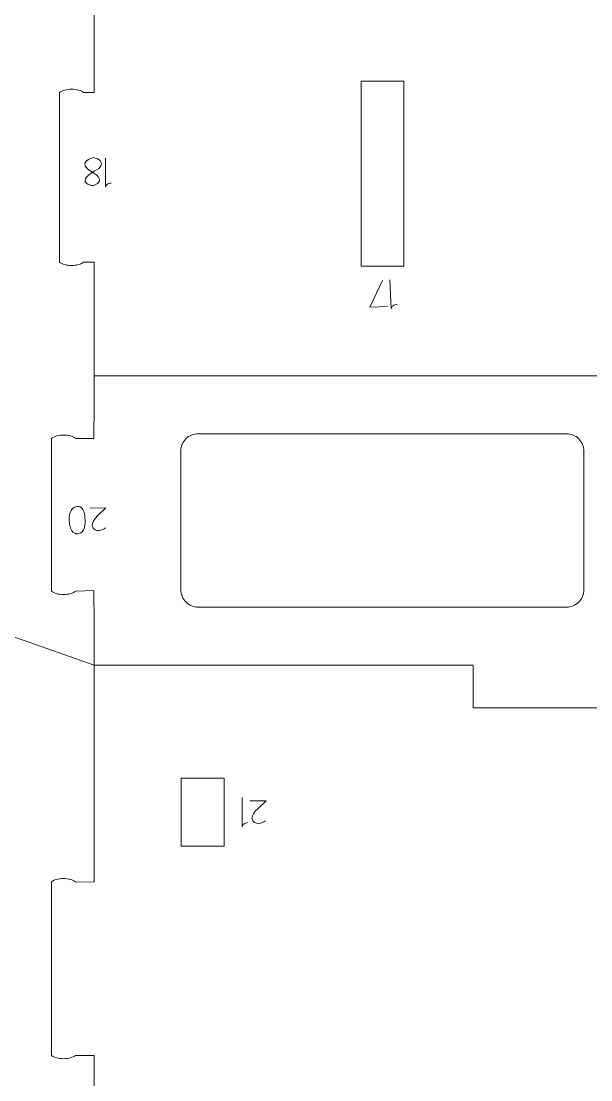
# Model space of a CAD drawing. Header units: centimetres. Extents: x -25 to 25, y -32.5 to 32.5.
# Drawn here: x -9.56 to -5.46, y -7.83 to -0.21 of the extents above; entities that cross this region are included whole.
import ezdxf

# ---------------------------------------------------------------- set-up
doc = ezdxf.new("R2010")
doc.units = ezdxf.units.CM
doc.header["$MEASUREMENT"] = 0
doc.layers.add('Capa 1', color=7, linetype='Continuous')

msp = doc.modelspace()

# ---------------------------------------------------------------- linework, layer by layer
at = {"layer": 'Capa 1', "color": 250, "lineweight": 9}
for points, knots in [([(-1.49426, -0.7206), (-1.49426, -0.7206), (-1.57042, -0.7206), (-1.57042, -0.7206), (-1.57042, -0.7206), (-1.57042, -0.7206), (-1.57042, -0.7206), (-1.57042, -0.7206), (-1.57042, -0.7206), (-1.57042, -0.7206), (-1.57042, -0.10083), (-1.57042, -0.10083), (-1.57042, -0.10083), (-1.57042, -0.10083), (-9.03692, -0.10083), (-9.03692, -0.10083), (-9.03692, -0.10083), (-9.03692, -0.10083), (-9.03692, -0.7206), (-9.03692, -0.7206), (-9.03692, -0.7206), (-9.03692, -0.7206), (-9.03692, -0.7206), (-9.03692, -0.7206), (-9.03692, -0.7206), (-9.03692, -0.7206), (-9.11308, -0.7206), (-9.11308, -0.7206)], [0, 0, 0, 0, 0.125, 0.125, 0.125, 0.125, 0.25, 0.25, 0.25, 0.25, 0.375, 0.375, 0.375, 0.375, 0.5, 0.5, 0.5, 0.5, 0.625, 0.625, 0.625, 0.625, 0.75, 0.75, 0.75, 0.75, 1, 1, 1, 1]), ([(-9.11308, -1.94236), (-9.11308, -1.94236), (-9.03692, -1.94236), (-9.03692, -1.94236), (-9.03692, -1.94236), (-9.03692, -1.94236), (-9.03692, -1.94236), (-9.03692, -1.94236), (-9.03692, -1.94236), (-9.03692, -1.94236), (-9.03692, -2.76001), (-9.03692, -2.76001)], [0, 0, 0, 0, 0.25, 0.25, 0.25, 0.25, 0.5, 0.5, 0.5, 0.5, 1, 1, 1, 1]), ([(-9.03692, -2.76001), (-9.03692, -2.76001), (-9.03692, -2.97714), (-9.03692, -2.97714), (-9.03692, -2.97714), (-9.03692, -2.97714), (-9.03869, -3.20965), (-9.03869, -3.20965), (-9.03869, -3.20965), (-9.03869, -3.20965), (-9.17054, -3.20965), (-9.17054, -3.20965)], [0, 0, 0, 0, 0.25, 0.25, 0.25, 0.25, 0.5, 0.5, 0.5, 0.5, 1, 1, 1, 1]), ([(-5.51172, -4.29958), (-5.51172, -4.29958), (-5.51172, -3.30094), (-5.51172, -3.30094), (-5.51172, -3.30094), (-5.51174, -3.26781), (-5.52492, -3.23604), (-5.54836, -3.21263), (-5.54836, -3.21263), (-5.5718, -3.18922), (-5.60342, -3.17608), (-5.63655, -3.17611), (-5.63655, -3.17611), (-5.63655, -3.17611), (-8.28794, -3.17611), (-8.28794, -3.17611), (-8.28794, -3.17611), (-8.32106, -3.17613), (-8.35283, -3.18931), (-8.37624, -3.21275), (-8.37624, -3.21275), (-8.39965, -3.23619), (-8.41279, -3.26781), (-8.41277, -3.30094), (-8.41277, -3.30094), (-8.41277, -3.30094), (-8.41277, -4.29958), (-8.41277, -4.29958), (-8.41277, -4.29958), (-8.41274, -4.3327), (-8.39956, -4.36447), (-8.37612, -4.38788), (-8.37612, -4.38788), (-8.35269, -4.41129), (-8.32106, -4.42443), (-8.28794, -4.42441), (-8.28794, -4.42441), (-8.28794, -4.42441), (-5.63655, -4.42441), (-5.63655, -4.42441), (-5.63655, -4.42441), (-5.60342, -4.42439), (-5.57166, -4.41121), (-5.54825, -4.38777), (-5.54825, -4.38777), (-5.52484, -4.36433), (-5.5117, -4.3327), (-5.51172, -4.29958)], [0, 0, 0, 0, 0.0769231, 0.0769231, 0.0769231, 0.0769231, 0.1538462, 0.1538462, 0.1538462, 0.1538462, 0.2307692, 0.2307692, 0.2307692, 0.2307692, 0.3076923, 0.3076923, 0.3076923, 0.3076923, 0.3846154, 0.3846154, 0.3846154, 0.3846154, 0.4615385, 0.4615385, 0.4615385, 0.4615385, 0.5384615, 0.5384615, 0.5384615, 0.5384615, 0.6153846, 0.6153846, 0.6153846, 0.6153846, 0.6923077, 0.6923077, 0.6923077, 0.6923077, 0.7692308, 0.7692308, 0.7692308, 0.7692308, 0.8461538, 0.8461538, 0.8461538, 0.8461538, 1, 1, 1, 1]), ([(-9.1723, -7.64937), (-9.1723, -7.64937), (-9.03691, -7.64937), (-9.03691, -7.64937), (-9.03691, -7.64937), (-9.03691, -7.64937), (-9.03691, -11.9547), (-9.03691, -11.9547), (-9.03691, -11.9547), (-9.03691, -11.9547), (-10.64317, -12.40194), (-10.64317, -12.40194), (-10.64317, -12.40194), (-10.64434, -12.39776), (-10.72507, -12.10227), (-10.72507, -12.10227), (-10.72507, -12.10227), (-10.72507, -12.10227), (-11.40795, -12.29425), (-11.40795, -12.29425), (-11.40795, -12.29425), (-11.40795, -12.29425), (-11.32437, -12.5916), (-11.32437, -12.5916), (-11.32437, -12.5916), (-11.32437, -12.5916), (-11.61796, -12.67334), (-11.61796, -12.67334), (-11.61796, -12.67334), (-11.61796, -12.67334), (-11.92924, -17.35374), (-11.92924, -17.35374), (-11.92924, -17.35374), (-11.92924, -17.35374), (-12.49025, -17.35343), (-12.49025, -17.35343), (-12.49025, -17.35343), (-12.49025, -17.35343), (-12.49025, -15.92886), (-12.49025, -15.92886), (-12.49025, -15.92886), (-12.49025, -15.92886), (-13.88013, -14.25651), (-13.88013, -14.25651), (-13.88013, -14.25651), (-13.88013, -14.25651), (-13.88013, -13.262), (-13.88013, -13.262), (-13.88013, -13.262), (-13.88013, -13.262), (-14.18901, -13.26203), (-14.18901, -13.26203), (-14.18901, -13.26203), (-14.18901, -13.26203), (-14.18901, -12.0137), (-14.18901, -12.0137), (-14.18901, -12.0137), (-14.18901, -12.0137), (-13.88013, -12.0137), (-13.88013, -12.0137), (-13.88013, -12.0137), (-13.88013, -12.0137), (-13.88013, -10.89024), (-13.88013, -10.89024), (-13.88013, -10.89024), (-13.88013, -10.89024), (-14.18901, -10.89024), (-14.18901, -10.89024), (-14.18901, -10.89024), (-14.18901, -10.89024), (-14.18901, -9.64191), (-14.18901, -9.64191), (-14.18901, -9.64191), (-14.18901, -9.64191), (-13.88013, -9.64193), (-13.88013, -9.64193), (-13.88013, -9.64193), (-13.88013, -9.64193), (-13.88013, -8.87375), (-13.88013, -8.87375), (-13.88013, -8.87375), (-12.9393, -8.63427), (-12.28617, -7.77991), (-12.30182, -6.80921), (-12.30182, -6.80921), (-12.31747, -5.83851), (-13.0451, -4.9958), (-13.99316, -4.78678), (-13.99316, -4.78678), (-13.99316, -4.78678), (-13.99316, -4.03776), (-13.99316, -4.03776), (-13.99316, -4.03776), (-13.99316, -4.03776), (-13.3734, -4.03776), (-13.3734, -4.03776), (-13.3734, -4.03776), (-13.3734, -4.03776), (-13.37341, -4.34662), (-13.37341, -4.34662), (-13.37341, -4.34662), (-13.37341, -4.34662), (-12.1516, -4.34662), (-12.1516, -4.34662), (-12.1516, -4.34662), (-12.1516, -4.34662), (-12.15164, -4.03776), (-12.15164, -4.03776), (-12.15164, -4.03776), (-12.15164, -4.03776), (-11.33399, -4.03776), (-11.33399, -4.03776), (-11.33399, -4.03776), (-11.33399, -4.03776), (-10.81065, -4.22066), (-10.81065, -4.22066), (-10.81065, -4.22066), (-10.81065, -4.22066), (-10.91575, -4.51592), (-10.91575, -4.51592), (-10.91575, -4.51592), (-10.91575, -4.51592), (-9.91128, -4.86214), (-9.91128, -4.86214), (-9.91128, -4.86214), (-9.91128, -4.86214), (-9.81063, -4.57013), (-9.81063, -4.57013), (-9.81063, -4.57013), (-9.81063, -4.57013), (-9.03691, -4.84052), (-9.03691, -4.84052), (-9.03691, -4.84052), (-9.03691, -4.84052), (-9.03691, -6.40182), (-9.03691, -6.40182), (-9.03691, -6.40182), (-9.03691, -6.40182), (-9.1723, -6.40104), (-9.1723, -6.40104)], [0, 0, 0, 0, 0.0277778, 0.0277778, 0.0277778, 0.0277778, 0.0555556, 0.0555556, 0.0555556, 0.0555556, 0.0833333, 0.0833333, 0.0833333, 0.0833333, 0.1111111, 0.1111111, 0.1111111, 0.1111111, 0.1388889, 0.1388889, 0.1388889, 0.1388889, 0.1666667, 0.1666667, 0.1666667, 0.1666667, 0.1944444, 0.1944444, 0.1944444, 0.1944444, 0.2222222, 0.2222222, 0.2222222, 0.2222222, 0.25, 0.25, 0.25, 0.25, 0.2777778, 0.2777778, 0.2777778, 0.2777778, 0.3055556, 0.3055556, 0.3055556, 0.3055556, 0.3333333, 0.3333333, 0.3333333, 0.3333333, 0.3611111, 0.3611111, 0.3611111, 0.3611111, 0.3888889, 0.3888889, 0.3888889, 0.3888889, 0.4166667, 0.4166667, 0.4166667, 0.4166667, 0.4444444, 0.4444444, 0.4444444, 0.4444444, 0.4722222, 0.4722222, 0.4722222, 0.4722222, 0.5, 0.5, 0.5, 0.5, 0.5277778, 0.5277778, 0.5277778, 0.5277778, 0.5555556, 0.5555556, 0.5555556, 0.5555556, 0.5833333, 0.5833333, 0.5833333, 0.5833333, 0.6111111, 0.6111111, 0.6111111, 0.6111111, 0.6388889, 0.6388889, 0.6388889, 0.6388889, 0.6666667, 0.6666667, 0.6666667, 0.6666667, 0.6944444, 0.6944444, 0.6944444, 0.6944444, 0.7222222, 0.7222222, 0.7222222, 0.7222222, 0.75, 0.75, 0.75, 0.75, 0.7777778, 0.7777778, 0.7777778, 0.7777778, 0.8055556, 0.8055556, 0.8055556, 0.8055556, 0.8333333, 0.8333333, 0.8333333, 0.8333333, 0.8611111, 0.8611111, 0.8611111, 0.8611111, 0.8888889, 0.8888889, 0.8888889, 0.8888889, 0.9166667, 0.9166667, 0.9166667, 0.9166667, 0.9444444, 0.9444444, 0.9444444, 0.9444444, 1, 1, 1, 1]), ([(-9.17054, -4.30965), (-9.17054, -4.30965), (-9.03869, -4.30391), (-9.03869, -4.30391), (-9.03869, -4.30391), (-9.03869, -4.30391), (-9.03692, -4.53578), (-9.03692, -4.53578), (-9.03692, -4.53578), (-9.03692, -4.53578), (-9.03692, -4.84051), (-9.03692, -4.84051), (-9.03692, -4.84051), (-9.03692, -4.84051), (-8.70625, -4.84051), (-8.70625, -4.84051), (-8.70625, -4.84051), (-8.70625, -4.84051), (-7.01179, -4.84051), (-7.01179, -4.84051), (-7.01179, -4.84051), (-7.01179, -4.84051), (-6.53362, -4.84051), (-6.53362, -4.84051), (-6.53362, -4.84051), (-6.53362, -4.84051), (-6.30867, -4.84051), (-6.30867, -4.84051), (-6.30867, -4.84051), (-6.30867, -4.84051), (-6.30867, -5.14939), (-6.30867, -5.14939), (-6.30867, -5.14939), (-6.30867, -5.14939), (-4.29417, -5.14939), (-4.29417, -5.14939), (-4.29417, -5.14939), (-4.29417, -5.14939), (-4.29417, -4.84051), (-4.29417, -4.84051), (-4.29417, -4.84051), (-4.29417, -4.84051), (-4.07371, -4.84051), (-4.07371, -4.84051), (-4.07371, -4.84051), (-4.07371, -4.84051), (-3.85904, -4.84051), (-3.85904, -4.84051), (-3.85904, -4.84051), (-3.85904, -4.84051), (-1.97941, -4.84051), (-1.97941, -4.84051), (-1.97941, -4.84051), (-1.97941, -4.84051), (-1.57042, -4.84051), (-1.57042, -4.84051), (-1.57042, -4.84051), (-1.57042, -4.84051), (-1.57042, -4.53578), (-1.57042, -4.53578), (-1.57042, -4.53578), (-1.57042, -4.53578), (-1.56865, -4.30965), (-1.56865, -4.30965), (-1.56865, -4.30965), (-1.56865, -4.30965), (-1.4368, -4.30965), (-1.4368, -4.30965)], [0, 0, 0, 0, 0.0555556, 0.0555556, 0.0555556, 0.0555556, 0.1111111, 0.1111111, 0.1111111, 0.1111111, 0.1666667, 0.1666667, 0.1666667, 0.1666667, 0.2222222, 0.2222222, 0.2222222, 0.2222222, 0.2777778, 0.2777778, 0.2777778, 0.2777778, 0.3333333, 0.3333333, 0.3333333, 0.3333333, 0.3888889, 0.3888889, 0.3888889, 0.3888889, 0.4444444, 0.4444444, 0.4444444, 0.4444444, 0.5, 0.5, 0.5, 0.5, 0.5555556, 0.5555556, 0.5555556, 0.5555556, 0.6111111, 0.6111111, 0.6111111, 0.6111111, 0.6666667, 0.6666667, 0.6666667, 0.6666667, 0.7222222, 0.7222222, 0.7222222, 0.7222222, 0.7777778, 0.7777778, 0.7777778, 0.7777778, 0.8333333, 0.8333333, 0.8333333, 0.8333333, 0.8888889, 0.8888889, 0.8888889, 0.8888889, 1, 1, 1, 1]), ([(-8.41138, -6.14507), (-8.41138, -6.14507), (-8.41138, -5.65503), (-8.41138, -5.65503), (-8.41138, -5.65503), (-8.41138, -5.65503), (-8.10251, -5.65503), (-8.10251, -5.65503), (-8.10251, -5.65503), (-8.10251, -5.65503), (-8.10251, -6.14507), (-8.10251, -6.14507), (-8.10251, -6.14507), (-8.10251, -6.14507), (-8.41138, -6.14507), (-8.41138, -6.14507)], [0, 0, 0, 0, 0.2, 0.2, 0.2, 0.2, 0.4, 0.4, 0.4, 0.4, 0.6, 0.6, 0.6, 0.6, 1, 1, 1, 1])]:
    msp.add_open_spline(points, degree=3, knots=knots, dxfattribs=at)
at = {"layer": 'Capa 1', "color": 250, "lineweight": 18}
for points, knots in [([(-7.11526, -1.96983), (-7.11526, -1.96983), (-7.11526, -0.63831), (-7.11526, -0.63831), (-7.11526, -0.63831), (-7.11526, -0.63831), (-6.80642, -0.63831), (-6.80642, -0.63831), (-6.80642, -0.63831), (-6.80642, -0.63831), (-6.80642, -1.96983), (-6.80642, -1.96983), (-6.80642, -1.96983), (-6.80642, -1.96983), (-7.11526, -1.96983), (-7.11526, -1.96983)], [0, 0, 0, 0, 0.2, 0.2, 0.2, 0.2, 0.4, 0.4, 0.4, 0.4, 0.6, 0.6, 0.6, 0.6, 1, 1, 1, 1]), ([(-9.11308, -0.7206), (-9.13139, -0.70633), (-9.1634, -0.69688), (-9.19982, -0.69688), (-9.19982, -0.69688), (-9.23624, -0.69688), (-9.26826, -0.70633), (-9.28657, -0.7206)], [0, 0, 0, 0, 0.3333333, 0.3333333, 0.3333333, 0.3333333, 1, 1, 1, 1]), ([(-9.11308, -1.94236), (-9.13139, -1.95663), (-9.1634, -1.96608), (-9.19982, -1.96608), (-9.19982, -1.96608), (-9.23624, -1.96608), (-9.26826, -1.95663), (-9.28657, -1.94236)], [0, 0, 0, 0, 0.3333333, 0.3333333, 0.3333333, 0.3333333, 1, 1, 1, 1]), ([(-9.17054, -3.20965), (-9.18885, -3.19538), (-9.22086, -3.18593), (-9.25728, -3.18593), (-9.25728, -3.18593), (-9.2937, -3.18593), (-9.32572, -3.19538), (-9.34403, -3.20965)], [0, 0, 0, 0, 0.3333333, 0.3333333, 0.3333333, 0.3333333, 1, 1, 1, 1]), ([(-9.17054, -4.30965), (-9.18885, -4.32392), (-9.22086, -4.33337), (-9.25728, -4.33337), (-9.25728, -4.33337), (-9.2937, -4.33337), (-9.32572, -4.32392), (-9.34403, -4.30965)], [0, 0, 0, 0, 0.3333333, 0.3333333, 0.3333333, 0.3333333, 1, 1, 1, 1]), ([(-9.1723, -6.40104), (-9.19061, -6.38677), (-9.22262, -6.37732), (-9.25904, -6.37732), (-9.25904, -6.37732), (-9.29546, -6.37732), (-9.32748, -6.38677), (-9.34579, -6.40104)], [0, 0, 0, 0, 0.3333333, 0.3333333, 0.3333333, 0.3333333, 1, 1, 1, 1]), ([(-9.1723, -7.64937), (-9.19061, -7.66364), (-9.22262, -7.67309), (-9.25904, -7.67309), (-9.25904, -7.67309), (-9.29546, -7.67309), (-9.32748, -7.66364), (-9.34579, -7.64937)], [0, 0, 0, 0, 0.3333333, 0.3333333, 0.3333333, 0.3333333, 1, 1, 1, 1])]:
    msp.add_open_spline(points, degree=3, knots=knots, dxfattribs=at)
at = {"layer": 'Capa 1', "color": 250, "lineweight": 9}
for points in [[(-9.28657, -0.7206), (-9.28657, -0.7206), (-9.28657, -1.94236), (-9.28657, -1.94236)], [(-9.34403, -3.20965), (-9.34403, -3.20965), (-9.34403, -4.30965), (-9.34403, -4.30965)], [(-9.34579, -6.40104), (-9.34579, -6.40104), (-9.34579, -7.64937), (-9.34579, -7.64937)]]:
    msp.add_open_spline(points, degree=3, dxfattribs=at)
at = {"layer": 'Capa 1', "color": 22, "lineweight": 5}
for points, knots in [([(-9.04831, -1.29752), (-9.04831, -1.29752), (-8.9365, -1.35123), (-9.04357, -1.3917), (-9.04357, -1.3917), (-9.04357, -1.3917), (-9.20027, -1.37052), (-9.00426, -1.26785), (-9.00426, -1.26785), (-9.00426, -1.26785), (-8.9406, -1.21248), (-9.04391, -1.18884), (-9.04391, -1.18884), (-9.04391, -1.18884), (-9.17732, -1.22014), (-9.04831, -1.29752)], [0, 0, 0, 0, 0.2, 0.2, 0.2, 0.2, 0.4, 0.4, 0.4, 0.4, 0.6, 0.6, 0.6, 0.6, 1, 1, 1, 1]), ([(-6.92628, -2.26159), (-6.92628, -2.26159), (-7.05145, -2.26625), (-7.05145, -2.26625), (-7.05145, -2.26625), (-7.05145, -2.26625), (-6.96136, -2.07318), (-6.96136, -2.07318)], [0, 0, 0, 0, 0.3333333, 0.3333333, 0.3333333, 0.3333333, 1, 1, 1, 1]), ([(-9.1591, -3.89572), (-9.1591, -3.89572), (-9.21844, -3.90561), (-9.21685, -3.78863), (-9.21685, -3.78863), (-9.21685, -3.78863), (-9.22016, -3.69964), (-9.15916, -3.69959)], [0, 0, 0, 0, 0.3333333, 0.3333333, 0.3333333, 0.3333333, 1, 1, 1, 1]), ([(-9.15915, -3.69981), (-9.15915, -3.69981), (-9.09986, -3.68988), (-9.10147, -3.80692), (-9.10147, -3.80692), (-9.10147, -3.80692), (-9.09812, -3.89592), (-9.15909, -3.89591)], [0, 0, 0, 0, 0.3333333, 0.3333333, 0.3333333, 0.3333333, 1, 1, 1, 1]), ([(-9.00981, -3.76511), (-9.00981, -3.76511), (-8.95381, -3.70858), (-8.95381, -3.70858), (-8.95381, -3.70858), (-8.95381, -3.70858), (-9.06905, -3.71292), (-9.06905, -3.71292)], [0, 0, 0, 0, 0.3333333, 0.3333333, 0.3333333, 0.3333333, 1, 1, 1, 1]), ([(-8.95453, -3.85333), (-8.95453, -3.85333), (-9.01478, -3.89644), (-9.04346, -3.85668), (-9.04346, -3.85668), (-9.04346, -3.85668), (-9.07552, -3.82696), (-9.00981, -3.76511)], [0, 0, 0, 0, 0.3333333, 0.3333333, 0.3333333, 0.3333333, 1, 1, 1, 1]), ([(-7.85668, -5.87209), (-7.85668, -5.87209), (-7.7986, -5.81771), (-7.7986, -5.81771), (-7.7986, -5.81771), (-7.7986, -5.81771), (-7.91392, -5.81771), (-7.91392, -5.81771)], [0, 0, 0, 0, 0.3333333, 0.3333333, 0.3333333, 0.3333333, 1, 1, 1, 1]), ([(-7.80476, -5.96233), (-7.80476, -5.96233), (-7.86659, -6.00314), (-7.89375, -5.96233), (-7.89375, -5.96233), (-7.89375, -5.96233), (-7.92467, -5.93143), (-7.85668, -5.87209)], [0, 0, 0, 0, 0.3333333, 0.3333333, 0.3333333, 0.3333333, 1, 1, 1, 1])]:
    msp.add_open_spline(points, degree=3, knots=knots, dxfattribs=at)
for points in [[(-8.95674, -1.4019), (-8.95674, -1.4019), (-8.95674, -1.19239), (-8.95674, -1.19239)], [(-8.91469, -1.37248), (-8.91469, -1.37248), (-8.9551, -1.37413), (-8.95674, -1.4019)], [(-6.89989, -2.27746), (-6.89989, -2.27746), (-6.90769, -2.06809), (-6.90769, -2.06809)], [(-6.85897, -2.24649), (-6.85897, -2.24649), (-6.89929, -2.24964), (-6.89989, -2.27746)], [(-7.97219, -6.00385), (-7.97219, -6.00385), (-7.97219, -5.79434), (-7.97219, -5.79434)], [(-7.93014, -5.97443), (-7.93014, -5.97443), (-7.97055, -5.97608), (-7.97219, -6.00385)]]:
    msp.add_open_spline(points, degree=3, dxfattribs=at)
at = {"layer": 'Capa 1', "color": 250, "lineweight": 18}
msp.add_open_spline([(-1.57042, -2.76001), (-1.57042, -2.76001), (-9.03692, -2.76001), (-9.03692, -2.76001)], degree=3, dxfattribs=at)

doc.saveas('drawing.dxf')
